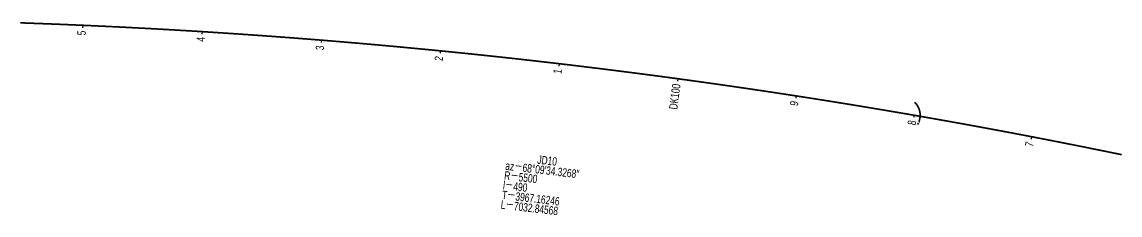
# Model space of a CAD drawing. Header units: millimetres. Extents: x 497834 to 621495, y 3353175 to 3430424.
# Drawn here: x 582056 to 582975, y 3399034 to 3399196 of the extents above; entities that cross this region are included whole.
import ezdxf

# ---------------------------------------------------------------- set-up
doc = ezdxf.new("R2010")
doc.units = ezdxf.units.MM
for name, color, linetype in [('DK改路中线', 7, 'Continuous'), ('dl2', 7, 'Continuous'), ('dl3', 7, 'Continuous'), ('沪乍杭打线-0.0-200.8段-施工系转设计系成果-2000坐标系-左线_曲线资料', 7, 'Continuous'), ('沪乍杭打线-0.0-200.8段-施工系转设计系成果-2000坐标系-左线_里程', 7, 'Continuous')]:
    doc.layers.add(name, color=color, linetype=linetype)
doc.styles.add('PM_LC', font='slromans.shx', dxfattribs={"width": 0.75, "bigfont": 'hztxt.shx'})
doc.styles.add('PM_QX', font='slromans.shx', dxfattribs={"width": 0.75, "bigfont": 'hztxt.shx'})

msp = doc.modelspace()

# ---------------------------------------------------------------- linework, layer by layer
at = {"layer": 'DK改路中线', "color": 3, "linetype": 'Continuous', "ltscale": 2, "flags": 128}
msp.add_lwpolyline([(582802.8722214054, 3399128.488491972, 0, 0, -0.308730569294557), (582806.2217965465, 3399111.911634399, 1.399999999999999, 1.399999999999999, 0), (582806.1338449104, 3399111.703327892, 1.399999999999999, 1.399999999999999, 0), (582805.4438524725, 3399110.069135276, 1.399999999999999, 1.399999999999999, 0), (582805.3998766544, 3399109.964982023, 1.399999999999999, 1.399999999999999, 0), (582806.2217965465, 3399111.911634399, 1.399999999999999, 1.399999999999999, 0.308730569294557), (582806.413979684, 3399112.389542763, 1.399999999999999, 1.399999999999999, 0), (582806.8136652871, 3399113.582772014, 1.399999999999999, 1.399999999999999, 0), (582807.0017311343, 3399114.299680407, 1.399999999999999, 1.399999999999999, 0), (582807.2392429836, 3399115.535452533, 1.399999999999999, 1.399999999999999, 0), (582807.3303347953, 3399116.270999057, 1.399999999999999, 1.399999999999999, 0), (582807.4014567096, 3399117.527377304, 1.399999999999999, 1.399999999999999, 0), (582807.3939574736, 3399118.268504937, 1.399999999999999, 1.399999999999999, 0), (582807.2974269354, 3399119.523186762, 1.399999999999999, 1.399999999999999, 0), (582807.1914697734, 3399120.256739409, 1.399999999999999, 1.399999999999999, 0), (582806.929000341, 3399121.487452382, 1.399999999999999, 1.399999999999999, 0), (582806.7264661472, 3399122.200408417, 1.399999999999999, 1.399999999999999, 0), (582806.3027170344, 3399123.385305592, 1.399999999999999, 1.399999999999999, 0), (582806.0072010861, 3399124.065009005, 1.399999999999999, 1.399999999999999, 0), (582805.4296944567, 3399125.183056732, 1.399999999999999, 1.399999999999999, 0), (582805.0464425917, 3399125.817441801, 1.399999999999999, 1.399999999999999, 0), (582804.3254300297, 3399126.848793104, 1.399999999999999, 1.399999999999999, 0), (582803.8612455266, 3399127.426598568, 1.399999999999999, 1.399999999999999, 0), (582803.009526054, 3399128.352945461, 1.399999999999999, 1.399999999999999, 0), (582802.8722214054, 3399128.488491972, 1.399999999999999, 1.399999999999999, 0), (582802.7449753715, 3399128.612502938, 1.399999999999999, 1.399999999999999, 0)], format="xyseb", dxfattribs=at)
at = {"layer": 'dl2', "color": 3, "linetype": 'Continuous', "ltscale": 2, "const_width": 1.399999999999999, "flags": 128}
msp.add_lwpolyline([(582976.0589501706, 3399084.807791585), (582975.0795935851, 3399085.009931829), (582974.8235492064, 3399085.062779662), (582974.1001015777, 3399085.211414453), (582973.1205616324, 3399085.412664287), (582972.1410216873, 3399085.613914122), (582971.1614817418, 3399085.815163955), (582970.1819417966, 3399086.016413788), (582969.9258496487, 3399086.069028797), (582969.2022670272, 3399086.217005879), (582968.2225445317, 3399086.417365136), (582967.2428220361, 3399086.617724393), (582966.2630995407, 3399086.818083649), (582965.2833770452, 3399087.018442906), (582965.0272373396, 3399087.070825046), (582964.3035203236, 3399087.218144297), (582963.3236160876, 3399087.417612812), (582962.3437118515, 3399087.617081325), (582961.3638076155, 3399087.81654984), (582960.3839033793, 3399088.016018354), (582960.1277163283, 3399088.068167583), (582959.4038655154, 3399088.214828882), (582958.4237803486, 3399088.413406488), (582957.4436951819, 3399088.611984094), (582956.4636100152, 3399088.810561701), (582955.4835248485, 3399089.009139308), (582955.2272906633, 3399089.061055584), (582954.5033066518, 3399089.207058807), (582953.5230413645, 3399089.404745341), (582952.542776077, 3399089.602431877), (582951.5625107897, 3399089.800118413), (582950.5822455023, 3399089.997804948), (582950.325964395, 3399090.049488227), (582949.6018477833, 3399090.194833253), (582948.6214031854, 3399090.391628554), (582947.6409585875, 3399090.588423854), (582946.6605139894, 3399090.785219155), (582945.6800693915, 3399090.982014457), (582945.4237415739, 3399091.033464695), (582944.6994929605, 3399091.178151406), (582943.7188698621, 3399091.374055309), (582942.7382467639, 3399091.569959213), (582941.7576236657, 3399091.765863115), (582940.7770005675, 3399091.961767019), (582940.5206262517, 3399092.012984177), (582939.7962462347, 3399092.157012451), (582938.8154454465, 3399092.352024795), (582937.8346446586, 3399092.547037138), (582936.8538438706, 3399092.742049482), (582935.8730430828, 3399092.937061825), (582935.6166224804, 3399092.988045862), (582934.8921116585, 3399093.131415579), (582933.9111339912, 3399093.325536203), (582932.930156324, 3399093.519656826), (582931.9491786566, 3399093.713777449), (582930.9682009893, 3399093.907898071), (582930.7117343129, 3399093.958648943), (582929.987093285, 3399094.101359987), (582929.0059395491, 3399094.294588729), (582928.0247858132, 3399094.487817472), (582927.0436320779, 3399094.681046213), (582926.0624783417, 3399094.874274955), (582925.8059658029, 3399094.92479262), (582925.0811951677, 3399095.066844872), (582924.0998661742, 3399095.259181573), (582923.1185371807, 3399095.451518274), (582922.1372081874, 3399095.643854975), (582921.1558791939, 3399095.836191677), (582920.8993210045, 3399095.886476093), (582920.1744213611, 3399096.027869433), (582919.1929179211, 3399096.219313936), (582918.211414481, 3399096.410758438), (582917.229911041, 3399096.602202939), (582916.2484076009, 3399096.793647441), (582915.9918039733, 3399096.843698568), (582915.2667759205, 3399096.984432881), (582914.2850988453, 3399097.174985027), (582913.3034217698, 3399097.365537169), (582912.321744694, 3399097.556089313), (582911.3400676186, 3399097.746641457), (582911.083418765, 3399097.796459254), (582910.358262902, 3399097.936534424), (582909.3764130024, 3399098.126194052), (582908.3945631029, 3399098.31585368), (582907.4127132032, 3399098.505513308), (582906.4308633036, 3399098.695172936), (582906.174169436, 3399098.744757363), (582905.4488863623, 3399098.884173272), (582904.4668644498, 3399099.072940229), (582903.4848425376, 3399099.261707185), (582902.5028206253, 3399099.450474141), (582901.5207987129, 3399099.639241097), (582901.2640600435, 3399099.688592111), (582900.5386503581, 3399099.827348646), (582899.5564572448, 3399100.015222773), (582898.5742641314, 3399100.203096902), (582897.592071018, 3399100.39097103), (582896.6098779045, 3399100.578845158), (582896.3530946458, 3399100.627962719), (582895.6275589481, 3399100.766059763), (582894.6451954454, 3399100.953040908), (582893.6628319429, 3399101.140022052), (582892.68046844, 3399101.327003197), (582891.6981049372, 3399101.513984342), (582891.441277301, 3399101.562868411), (582890.7156161912, 3399101.700305849), (582889.7330831109, 3399101.886393856), (582888.7505500306, 3399102.072481863), (582887.7680169505, 3399102.25856987), (582886.7854838701, 3399102.444657876), (582886.5286120691, 3399102.493308413), (582885.8028261464, 3399102.630086134), (582884.8201243004, 3399102.815280847), (582883.837422455, 3399103.000475563), (582882.8547206093, 3399103.185670278), (582881.8720187637, 3399103.370864994), (582881.61510301, 3399103.419281957), (582880.8891928741, 3399103.555399844), (582879.9063230751, 3399103.739701114), (582878.923453276, 3399103.924002385), (582877.9405834771, 3399104.108303654), (582876.9577136782, 3399104.292604925), (582876.7007541843, 3399104.340788277), (582875.9747204351, 3399104.476246218), (582874.9916834951, 3399104.659653892), (582874.008646555, 3399104.843061565), (582873.025609615, 3399105.026469237), (582872.042572675, 3399105.209876911), (582871.7855696536, 3399105.257826612), (582871.059412891, 3399105.392624495), (582870.0762096226, 3399105.57513842), (582869.0930063539, 3399105.757652344), (582868.1098030854, 3399105.940166269), (582867.1265998167, 3399106.122680194), (582866.86955348, 3399106.170396203), (582866.1432743043, 3399106.304533918), (582865.1599055197, 3399106.486153943), (582864.176536735, 3399106.667773968), (582863.1931679505, 3399106.849393993), (582862.2097991661, 3399107.031014017), (582861.9527097263, 3399107.078496296), (582861.2263087378, 3399107.211973732), (582860.2427752498, 3399107.392699706), (582859.2592417619, 3399107.573425682), (582858.275708274, 3399107.754151659), (582857.2921747861, 3399107.934877633), (582857.0350424561, 3399107.982126142), (582856.3085202548, 3399108.114943186), (582855.3248228764, 3399108.294774964), (582854.3411254982, 3399108.47460674), (582853.3574281198, 3399108.654438516), (582852.3737307414, 3399108.834270293), (582852.1165557338, 3399108.881284994), (582851.3899129201, 3399109.013441537), (582850.4060524643, 3399109.192378966), (582849.4221920085, 3399109.371316395), (582848.4383315528, 3399109.550253823), (582847.4544710969, 3399109.729191252), (582847.1972536242, 3399109.775972108), (582846.4704907985, 3399109.90746804), (582845.4864680783, 3399110.085510973), (582844.5024453581, 3399110.263553907), (582843.5184226378, 3399110.44159684), (582842.5343999177, 3399110.619639774), (582842.2771401926, 3399110.666186743), (582841.5502579557, 3399110.797021957), (582840.5660737844, 3399110.974170248), (582839.581889613, 3399111.151318539), (582838.5977054415, 3399111.32846683), (582837.6135212705, 3399111.50561512), (582837.3562195054, 3399111.551928168), (582836.6292184578, 3399111.682102553), (582835.6448736489, 3399111.858356055), (582834.6605288399, 3399112.034609556), (582833.6761840308, 3399112.210863058), (582832.6918392217, 3399112.38711656), (582832.4344956297, 3399112.433195647), (582831.7073763724, 3399112.562709096), (582830.7228717391, 3399112.738067664), (582829.7383671061, 3399112.91342623), (582828.7538624724, 3399113.088784797), (582827.7693578393, 3399113.264143364), (582827.5119726328, 3399113.309988451), (582826.7847357665, 3399113.438840859), (582825.8000721227, 3399113.613304345), (582824.815408479, 3399113.787767833), (582823.830744835, 3399113.962231322), (582822.8460811911, 3399114.136694808), (582822.588654583, 3399114.182305859), (582821.861300709, 3399114.310497115), (582820.8764788682, 3399114.484065379), (582819.8916570275, 3399114.657633643), (582818.9068351869, 3399114.831201907), (582817.9220133463, 3399115.00477017), (582817.6645455497, 3399115.050147147), (582816.9370752682, 3399115.177677148), (582815.9520960447, 3399115.350350044), (582814.9671168211, 3399115.523022941), (582813.9821375977, 3399115.695695837), (582812.9971583739, 3399115.868368734), (582812.7396496012, 3399115.913511602), (582812.0120635143, 3399116.040380239), (582811.0269277219, 3399116.212157625), (582810.0417919295, 3399116.383935012), (582809.0566561371, 3399116.555712398), (582808.0715203447, 3399116.727489785), (582807.8139708089, 3399116.772398503), (582807.0862695174, 3399116.898605675), (582806.1009779703, 3399117.069487409), (582805.1156864231, 3399117.240369144), (582804.1303948761, 3399117.411250878), (582803.145103329, 3399117.582132614), (582802.8875132432, 3399117.626807147), (582802.1596973485, 3399117.752352747), (582801.174250861, 3399117.922338688), (582800.1888043735, 3399118.09232463), (582799.2033578859, 3399118.262310572), (582798.2179113985, 3399118.432296512), (582797.9602809752, 3399118.476736825), (582797.232351079, 3399118.601620749), (582796.2467504654, 3399118.770710757), (582795.2611498521, 3399118.939800765), (582794.2755492387, 3399119.108890773), (582793.2899486253, 3399119.27798078), (582793.0322780777, 3399119.322186836), (582792.3042347813, 3399119.44640898), (582791.3184808564, 3399119.614602914), (582790.3327269314, 3399119.782796849), (582789.3469730066, 3399119.950990783), (582788.3612190818, 3399120.119184718), (582788.103508623, 3399120.163156478), (582787.3753525282, 3399120.286716741), (582786.3894461065, 3399120.454014463), (582785.403539685, 3399120.621312186), (582784.4176332632, 3399120.788609907), (582783.4317268417, 3399120.955907629), (582783.1739766847, 3399120.999645061), (582782.4457083931, 3399121.122543339), (582781.4596502896, 3399121.288944709), (582780.473592186, 3399121.455346082), (582779.4875340824, 3399121.621747452), (582778.5014759789, 3399121.788148824), (582778.2436863367, 3399121.831651889), (582777.5153064501, 3399121.95388808), (582776.5290974795, 3399122.119392964), (582775.542888509, 3399122.284897848), (582774.5566795386, 3399122.45040273), (582773.5704705681, 3399122.615907613), (582773.3126416537, 3399122.659176277), (582772.5841507742, 3399122.780750281), (582771.5977917518, 3399122.945358538), (582770.6114327289, 3399123.109966797), (582769.6250737066, 3399123.274575055), (582768.6387146839, 3399123.439183314), (582768.380846711, 3399123.48221754), (582767.6522454404, 3399123.603129255), (582766.665737181, 3399123.766840753), (582765.6792289219, 3399123.930552249), (582764.6927206625, 3399124.094263747), (582763.7062124033, 3399124.257975245), (582763.4483055845, 3399124.300774999), (582762.7195945249, 3399124.421024325), (582761.7329378442, 3399124.583838926), (582760.7462811634, 3399124.746653527), (582759.7596244827, 3399124.909468128), (582758.7729678019, 3399125.072282729), (582758.5150223506, 3399125.114847976), (582757.7862021044, 3399125.234434813), (582756.7993978176, 3399125.396352384), (582755.812593531, 3399125.558269954), (582754.825789244, 3399125.720187525), (582753.8389849573, 3399125.882105095), (582753.5810010865, 3399125.924435801), (582752.8520722559, 3399126.04336005), (582751.8651211787, 3399126.204380455), (582750.8781701013, 3399126.36540086), (582749.891219024, 3399126.526421266), (582748.9042679467, 3399126.687441672), (582748.6462458703, 3399126.7295378), (582747.9172090574, 3399126.847799364), (582746.9301120054, 3399127.007922472), (582745.9430149532, 3399127.168045579), (582744.9559179009, 3399127.328168687), (582743.9688208489, 3399127.488291795), (582743.7107607793, 3399127.530153312), (582742.9816165871, 3399127.647752091), (582741.9943743759, 3399127.806977769), (582741.0071321647, 3399127.966203447), (582740.0198899535, 3399128.125429125), (582739.0326477424, 3399128.284654802), (582738.7745498936, 3399128.326281674), (582738.0452989241, 3399128.443217572), (582737.0579123697, 3399128.601545687), (582736.0705258155, 3399128.759873804), (582735.0831392611, 3399128.918201919), (582734.0957527069, 3399129.076530035), (582733.8376172918, 3399129.117922229), (582733.1082601482, 3399129.234195145), (582732.1207300668, 3399129.391625569), (582731.1331999853, 3399129.549055993), (582730.1456699038, 3399129.706486416), (582729.1581398224, 3399129.86391684), (582728.899967055, 3399129.905074318), (582728.1705043394, 3399130.020684161), (582727.182831547, 3399130.177216762), (582726.1951587547, 3399130.333749363), (582725.2074859623, 3399130.490281964), (582724.2198131699, 3399130.646814566), (582723.9616032629, 3399130.687737297), (582723.2320355787, 3399130.802683969), (582722.2442208917, 3399130.958318618), (582721.2564062047, 3399131.113953267), (582720.2685915175, 3399131.269587916), (582719.2807768304, 3399131.425222565), (582719.0225299976, 3399131.465910516), (582718.2928579475, 3399131.580193921), (582717.3049021821, 3399131.734930489), (582716.3169464165, 3399131.889667058), (582715.3289906513, 3399132.044403625), (582714.341034886, 3399132.199140195), (582714.0827513407, 3399132.239593332), (582713.3529755275, 3399132.353213375), (582712.3648795004, 3399132.507051735), (582711.3767834732, 3399132.660890095), (582710.3886874459, 3399132.814728456), (582709.4005914188, 3399132.968566815), (582709.1422713747, 3399133.008785104), (582708.4123924017, 3399133.121741694), (582707.4241569292, 3399133.274681718), (582706.435921457, 3399133.427621741), (582705.4476859847, 3399133.580561767), (582704.4594505121, 3399133.733501792), (582704.2010941828, 3399133.7734852), (582703.4711126531, 3399133.88577824), (582702.4827385521, 3399134.037819802), (582701.4943644514, 3399134.189861364), (582700.5059903504, 3399134.341902926), (582699.5176162495, 3399134.493944489), (582699.2592238485, 3399134.533692985), (582698.5291403653, 3399134.645322383), (582697.5406284528, 3399134.796465357), (582696.55211654, 3399134.947608332), (582695.5636046276, 3399135.098751306), (582694.5750927151, 3399135.249894281), (582694.3166644562, 3399135.289407833), (582693.5864796225, 3399135.400373495), (582692.5978307155, 3399135.550617757), (582691.6091818082, 3399135.700862019), (582690.620532901, 3399135.85110628), (582689.6318839936, 3399136.001350543), (582689.3734200901, 3399136.040629116), (582688.64313451, 3399136.150930953), (582687.6543494252, 3399136.300276377), (582686.6655643404, 3399136.449621803), (582685.6767792556, 3399136.598967228), (582684.6879941708, 3399136.748312653), (582684.4294948364, 3399136.787356217), (582683.699109113, 3399136.896994134), (582682.7101886678, 3399137.045440601), (582681.7212682226, 3399137.193887065), (582680.7323477772, 3399137.34233353), (582679.743427332, 3399137.490779994), (582679.4848927804, 3399137.529588517), (582678.7544075173, 3399137.638562425), (582677.765352529, 3399137.786109807), (582676.7762975408, 3399137.93365719), (582675.7872425524, 3399138.081204572), (582674.798187564, 3399138.228751954), (582674.5396180089, 3399138.267325402), (582673.80903381, 3399138.375635212), (582672.8198450957, 3399138.522283389), (582671.8306563818, 3399138.668931566), (582670.8414676677, 3399138.815579743), (582669.8522789535, 3399138.962227922), (582669.5936746086, 3399139.000566263), (582668.8629920776, 3399139.108211883), (582667.8736704553, 3399139.253960735), (582666.8843488331, 3399139.399709586), (582665.8950272108, 3399139.545458437), (582664.9057055885, 3399139.691207289), (582664.6470666676, 3399139.729310495), (582663.9162864081, 3399139.836291837), (582662.9268326953, 3399139.981141241), (582661.9373789823, 3399140.125990647), (582660.9479252695, 3399140.270840051), (582659.9584715568, 3399140.415689457), (582659.6997982736, 3399140.453557495), (582658.9689208897, 3399140.559874469), (582657.9793359039, 3399140.703824307), (582656.9897509182, 3399140.847774146), (582656.0001659322, 3399140.991723985), (582655.0105809468, 3399141.135673823), (582654.7518735154, 3399141.173306663), (582654.0208996111, 3399141.278959182), (582653.0311841703, 3399141.422009336), (582652.0414687295, 3399141.56505949), (582651.0517532888, 3399141.708109643), (582650.0620378482, 3399141.851159797), (582649.8032964823, 3399141.888557406), (582649.0722266614, 3399141.993545382), (582648.0823815836, 3399142.135695732), (582647.0925365059, 3399142.277846082), (582646.1026914282, 3399142.419996433), (582645.1128463504, 3399142.562146782), (582644.854071264, 3399142.599309133), (582644.1229061307, 3399142.703632478), (582643.1329322341, 3399142.844882908), (582642.1429583374, 3399142.986133337), (582641.1529844407, 3399143.127383766), (582640.163010544, 3399143.268634195), (582639.9042019508, 3399143.305561255), (582639.1729421096, 3399143.409219884), (582638.182840212, 3399143.549570277), (582637.1927383144, 3399143.689920667), (582636.2026364169, 3399143.830271059), (582635.212534519, 3399143.97062145), (582634.9536926334, 3399144.00731319), (582634.2223386884, 3399144.110307017), (582633.2321096085, 3399144.249757254), (582632.2418805283, 3399144.389207492), (582631.2516514482, 3399144.528657731), (582630.2614223681, 3399144.668107969), (582630.0025474036, 3399144.704564357), (582629.2710999593, 3399144.806893294), (582628.2807445149, 3399144.945443264), (582627.2903890705, 3399145.083993233), (582626.3000336264, 3399145.222543203), (582625.309678182, 3399145.361093172), (582625.0507703527, 3399145.397314179), (582624.3192300134, 3399145.498978143), (582623.3287490236, 3399145.63662773), (582622.3382680335, 3399145.774277317), (582621.3477870434, 3399145.911926902), (582620.3573060535, 3399146.049576489), (582620.0983655733, 3399146.085562085), (582619.3667329437, 3399146.186560993), (582618.3761272265, 3399146.323310082), (582617.3855215096, 3399146.460059171), (582616.3949157925, 3399146.59680826), (582615.4043100753, 3399146.733557349), (582615.1453371586, 3399146.769307507), (582614.4136128433, 3399146.869641273), (582613.4228832178, 3399147.005489752), (582612.4321535925, 3399147.141338231), (582611.4414239668, 3399147.277186709), (582610.4506943413, 3399147.413035188), (582610.1916892017, 3399147.448549876), (582609.4598738053, 3399147.548218419), (582608.4690210902, 3399147.683166176), (582607.4781683751, 3399147.818113932), (582606.48731566, 3399147.953061689), (582605.4964629449, 3399148.088009445), (582605.2374257969, 3399148.123288636), (582604.6521205008, 3399148.202461546)], dxfattribs=at)
at = {"layer": 'dl3', "color": 3, "linetype": 'Continuous', "ltscale": 2, "const_width": 1.399999999999999, "flags": 128}
msp.add_lwpolyline([(582604.6521205008, 3399148.202461546), (582604.5055199241, 3399148.222291872), (582603.5145449382, 3399148.356338794), (582602.5235699525, 3399148.490385717), (582601.5325949666, 3399148.624432639), (582600.5416199807, 3399148.758479561), (582600.2825510381, 3399148.793523226), (582599.550555294, 3399148.891861071), (582598.5594588565, 3399149.025007049), (582597.5683624189, 3399149.158153027), (582596.5772659814, 3399149.291299004), (582595.5861695437, 3399149.424444982), (582595.3270690211, 3399149.459253091), (582594.5949840102, 3399149.556925467), (582593.60376694, 3399149.689170389), (582592.6125498697, 3399149.821415313), (582591.6213327997, 3399149.953660236), (582590.6301157293, 3399150.085905158), (582590.3709838403, 3399150.120477683), (582589.6388101683, 3399150.217484507), (582588.6474732845, 3399150.348828267), (582587.6561364008, 3399150.480172025), (582586.6647995171, 3399150.611515784), (582585.6734626334, 3399150.742859543), (582585.4142995926, 3399150.777196457), (582584.6820378639, 3399150.873537647), (582583.6905819861, 3399151.003980134), (582582.6991261084, 3399151.13442262), (582581.7076702304, 3399151.264865106), (582580.7162143525, 3399151.395307594), (582580.457020374, 3399151.429408866), (582579.7246711942, 3399151.525084345), (582578.7330971415, 3399151.654625451), (582577.7415230889, 3399151.784166557), (582576.749949036, 3399151.913707664), (582575.7583749836, 3399152.043248769), (582575.4991502818, 3399152.077114373), (582574.7667142557, 3399152.172124062), (582573.7750228477, 3399152.30076368), (582572.7833314397, 3399152.429403299), (582571.7916400318, 3399152.558042918), (582570.799948624, 3399152.686682537), (582570.540693413, 3399152.720312445), (582569.808171146, 3399152.814656262), (582568.8163632023, 3399152.942394287), (582567.8245552586, 3399153.070132312), (582566.832747315, 3399153.197870337), (582565.8409393715, 3399153.325608361), (582565.5816538656, 3399153.359002547), (582564.8490459633, 3399153.452680415), (582563.8571223036, 3399153.579516741), (582562.8651986439, 3399153.706353067), (582561.8732749843, 3399153.833189392), (582560.8813513247, 3399153.960025718), (582560.6220357382, 3399153.993184153), (582559.8893428058, 3399154.086195995), (582558.8973042499, 3399154.212130517), (582557.905265694, 3399154.338065037), (582556.9132271382, 3399154.463999559), (582555.9211885823, 3399154.58993408), (582555.6618431298, 3399154.622856737), (582554.9290657727, 3399154.715202477), (582553.9369131405, 3399154.84023509), (582552.9447605083, 3399154.965267703), (582551.952607876, 3399155.090300317), (582550.9604552437, 3399155.215332929), (582550.7010801393, 3399155.248019782), (582549.9682189635, 3399155.339699342), (582548.9759530746, 3399155.463829942), (582547.9836871861, 3399155.587960544), (582546.9914212974, 3399155.712091145), (582545.9991554089, 3399155.836221747), (582545.7397508671, 3399155.868672769), (582545.0068064778, 3399155.959686071), (582544.0144281527, 3399156.082914558), (582543.0220498279, 3399156.206143047), (582542.0296715025, 3399156.329371534), (582541.0372931778, 3399156.452600022), (582540.777859413, 3399156.484815185), (582540.044832416, 3399156.575162155), (582539.0523424748, 3399156.697488426), (582538.0598525339, 3399156.819814698), (582537.0673625926, 3399156.94214097), (582536.0748726514, 3399157.064467241), (582535.8154098782, 3399157.096446521), (582535.0823008792, 3399157.186127085), (582534.0897001422, 3399157.307551039), (582533.097099405, 3399157.428974993), (582532.1044986679, 3399157.550398948), (582531.111897931, 3399157.671822902), (582530.8524063635, 3399157.703566272), (582530.1192159686, 3399157.792580354), (582529.1265052559, 3399157.913101892), (582528.1337945431, 3399158.033623428), (582527.1410838304, 3399158.154144966), (582526.1483731178, 3399158.274666501), (582525.8888529708, 3399158.306173935), (582525.1555817857, 3399158.394521463), (582524.1627619178, 3399158.514140483), (582523.16994205, 3399158.633759503), (582522.1771221821, 3399158.753378523), (582521.1843023142, 3399158.872997543), (582520.9247538021, 3399158.904269015), (582520.1914024331, 3399158.991949914), (582519.1984742306, 3399159.110666317), (582518.205546028, 3399159.229382722), (582517.2126178254, 3399159.348099126), (582516.2196896229, 3399159.466815529), (582515.9601129604, 3399159.497851014), (582515.2266820132, 3399159.584865212), (582514.2336462964, 3399159.702678901), (582513.24061058, 3399159.820492591), (582512.2475748633, 3399159.938306282), (582511.2545391466, 3399160.056119971), (582510.9949345485, 3399160.086919443), (582510.261424629, 3399160.173266868), (582509.2682822191, 3399160.290177746), (582508.2751398094, 3399160.407088625), (582507.2819973992, 3399160.523999503), (582506.2888549896, 3399160.640910381), (582506.0292226695, 3399160.671473816), (582505.2956343844, 3399160.757154395), (582504.3023861019, 3399160.873162367), (582503.3091378196, 3399160.989170336), (582502.3158895369, 3399161.105178307), (582501.3226412544, 3399161.221186278), (582501.0629814278, 3399161.251513649), (582500.3293153836, 3399161.336527312), (582499.3359620488, 3399161.451632279), (582498.3426087147, 3399161.566737246), (582497.3492553805, 3399161.681842212), (582496.3559020464, 3399161.796947179), (582496.0962149277, 3399161.827038462), (582495.3624717296, 3399161.911385139), (582494.3690141648, 3399162.025587007), (582493.3755565997, 3399162.139788874), (582492.3820990347, 3399162.253990742), (582491.3886414698, 3399162.368192609), (582491.1289272738, 3399162.39804778), (582490.3951075289, 3399162.4817274), (582489.4015465542, 3399162.595026075), (582488.4079855796, 3399162.708324749), (582487.414424605, 3399162.821623423), (582486.4208636304, 3399162.934922097), (582486.1611225714, 3399162.964541133), (582485.427226886, 3399163.047553626), (582484.4335633229, 3399163.159949013), (582483.4398997596, 3399163.2723444), (582482.4462361963, 3399163.384739789), (582481.4525726329, 3399163.497135175), (582481.1928049263, 3399163.52651805), (582480.4588339071, 3399163.608863347), (582479.4650685764, 3399163.720355355), (582478.4713032458, 3399163.831847362), (582477.4775379152, 3399163.94333937), (582476.4837725846, 3399164.054831377), (582476.2239784446, 3399164.083978067), (582475.4899326976, 3399164.165656102), (582474.4960664212, 3399164.276244637), (582473.5022001443, 3399164.386833172), (582472.5083338678, 3399164.497421707), (582471.5144675911, 3399164.608010242), (582471.2546472325, 3399164.636920724), (582470.5205273647, 3399164.717931427), (582469.5265609635, 3399164.827616399), (582468.5325945622, 3399164.937301371), (582467.5386281608, 3399165.046986342), (582466.5446617594, 3399165.156671314), (582466.2848153969, 3399165.185345564), (582465.550622015, 3399165.265688869), (582464.5565563105, 3399165.374470186), (582463.562490606, 3399165.483251504), (582462.5684249013, 3399165.592032822), (582461.5743591968, 3399165.70081414), (582461.3144870454, 3399165.729252136), (582460.5802207564, 3399165.808927973), (582459.58605657, 3399165.916805547), (582458.5918923839, 3399166.024683121), (582457.5977281977, 3399166.132560694), (582456.6035640114, 3399166.240438268), (582456.3436662856, 3399166.268639984), (582455.6093276958, 3399166.347648292), (582454.6150658497, 3399166.454622033), (582453.6208040036, 3399166.561595774), (582452.6265421571, 3399166.668569514), (582451.6322803107, 3399166.775543254), (582451.3723572257, 3399166.803508669), (582450.6379469422, 3399166.881849379), (582449.6435882577, 3399166.987919198), (582448.6492295733, 3399167.093989017), (582447.6548708886, 3399167.200058836), (582446.6605122039, 3399167.306128654), (582446.4005639743, 3399167.333857745), (582445.666082604, 3399167.411530793), (582444.6716279029, 3399167.516696603), (582443.6771732018, 3399167.621862413), (582442.6827185007, 3399167.727028222), (582441.6882637996, 3399167.832194032), (582441.4282906404, 3399167.859686775), (582440.69373879, 3399167.936692097), (582439.6991888944, 3399168.04095381), (582438.7046389986, 3399168.145215524), (582437.7100891029, 3399168.249477237), (582436.7155392072, 3399168.353738951), (582436.4555413327, 3399168.380995325), (582435.7209196099, 3399168.457332856), (582434.7262753415, 3399168.560690388), (582433.7316310732, 3399168.664047919), (582432.7369868048, 3399168.76740545), (582431.7423425362, 3399168.870762982), (582431.4823201618, 3399168.897782964), (582430.7476291732, 3399168.973452642), (582429.752891354, 3399169.075905904), (582428.758153535, 3399169.178359167), (582427.7634157159, 3399169.280812432), (582426.7686778967, 3399169.383265697), (582426.5086312375, 3399169.410049263), (582425.7738715903, 3399169.485051024), (582424.7790410428, 3399169.586599934), (582423.784210495, 3399169.688148847), (582422.7893799475, 3399169.789697757), (582421.7945493995, 3399169.891246668), (582421.5344786702, 3399169.917793801), (582420.7996509718, 3399169.992127582), (582419.8047285178, 3399170.092772057), (582418.8098060635, 3399170.193416532), (582417.8148836094, 3399170.294061006), (582416.8199611553, 3399170.394705482), (582416.559866571, 3399170.421016159), (582415.8249714285, 3399170.494681898), (582414.8299578902, 3399170.594421854), (582413.8349443519, 3399170.694161809), (582412.8399308139, 3399170.793901764), (582411.8449172755, 3399170.893641719), (582411.584799051, 3399170.919715917), (582410.8498370717, 3399170.992713556), (582409.8547332718, 3399171.091548908), (582408.8596294716, 3399171.190384262), (582407.8645256716, 3399171.289219615), (582406.8694218715, 3399171.388054968), (582406.6092802219, 3399171.413892667), (582405.8742520134, 3399171.486222142), (582404.8790587736, 3399171.584152812), (582403.8838655343, 3399171.682083482), (582402.8886722948, 3399171.780014151), (582401.8934790554, 3399171.877944821), (582401.6333141958, 3399171.903545998), (582400.8982203653, 3399171.97520725), (582399.9029385089, 3399172.072233155), (582398.9076566524, 3399172.169259061), (582397.912374796, 3399172.266284967), (582396.9170929395, 3399172.363310871), (582396.656905085, 3399172.388675507), (582395.9217462403, 3399172.459668477), (582394.9263765893, 3399172.555789538), (582393.9310069386, 3399172.651910598), (582392.9356372877, 3399172.748031658), (582391.9402676368, 3399172.844152719), (582391.6800570025, 3399172.869280794), (582390.9448337505, 3399172.939605421), (582389.9493771279, 3399173.034821558), (582388.9539205055, 3399173.130037693), (582387.9584638829, 3399173.22525383), (582386.9630072603, 3399173.320469966), (582386.7027740609, 3399173.345361457), (582385.9674870099, 3399173.415017687), (582384.9719442382, 3399173.50932882), (582383.9764014665, 3399173.603639953), (582382.980858695, 3399173.697951086), (582381.9853159235, 3399173.79226222), (582381.7250603742, 3399173.816917108), (582380.9897101314, 3399173.885904879), (582379.9940820336, 3399173.979310932), (582378.9984539356, 3399174.072716984), (582378.0028258377, 3399174.166123037), (582377.0071977398, 3399174.259529089), (582376.7469200561, 3399174.283947354), (582376.0115072294, 3399174.35226661), (582375.0157946281, 3399174.444767504), (582374.0200820267, 3399174.537268399), (582373.0243694253, 3399174.629769293), (582372.0286568239, 3399174.722270188), (582371.7683572207, 3399174.746451811), (582371.0328824178, 3399174.814102496), (582370.0370861359, 3399174.905698155), (582369.041289854, 3399174.997293815), (582368.0454935723, 3399175.088889474), (582367.0496972901, 3399175.180485134), (582366.7893759826, 3399175.204430094), (582366.0538398114, 3399175.271412151), (582365.0579606718, 3399175.362102501), (582364.0620815326, 3399175.45279285), (582363.0662023929, 3399175.5434832), (582362.0703232535, 3399175.634173551), (582361.8099804566, 3399175.657881828), (582361.074383525, 3399175.724195202), (582360.078422351, 3399175.813980166), (582359.082461177, 3399175.90376513), (582358.0865000029, 3399175.993550095), (582357.0905388289, 3399176.083335059), (582356.8301747581, 3399176.106806637), (582356.0945176737, 3399176.17245127), (582355.0984752885, 3399176.261330775), (582354.102432903, 3399176.350210281), (582353.1063905176, 3399176.439089786), (582352.1103481322, 3399176.527969292), (582351.8499630026, 3399176.551204149), (582351.1142463736, 3399176.616179988), (582350.1181236, 3399176.704153961), (582349.1220008264, 3399176.792127934), (582348.1258780528, 3399176.880101906), (582347.1297552789, 3399176.968075879), (582346.869349306, 3399176.991073996), (582346.1335737404, 3399177.055380989), (582345.1373714018, 3399177.142449356), (582344.1411690632, 3399177.229517724), (582343.1449667246, 3399177.316586091), (582342.148764386, 3399177.403654458), (582341.8883377843, 3399177.426415816), (582341.1525038905, 3399177.490053909), (582340.1562228099, 3399177.576216599), (582339.15994173, 3399177.662379289), (582338.1636606493, 3399177.748541978), (582337.167379569, 3399177.834704668), (582336.9069325547, 3399177.857229251), (582336.17104094, 3399177.920198389), (582335.1746819414, 3399178.00545533), (582334.1783229428, 3399178.090712271), (582333.1819639443, 3399178.175969212), (582332.1856049458, 3399178.261226154), (582331.9251377332, 3399178.283513942), (582331.1891890065, 3399178.345814074), (582330.192752913, 3399178.430165197), (582329.1963168196, 3399178.514516318), (582328.1998807262, 3399178.598867441), (582327.2034446328, 3399178.683218563), (582326.942957438, 3399178.705269537), (582326.2069522069, 3399178.766900611), (582325.2104398421, 3399178.850345844), (582324.2139274774, 3399178.933791077), (582323.2174151128, 3399179.017236312), (582322.2209027479, 3399179.100681544), (582321.960395786, 3399179.122495687), (582321.2243346588, 3399179.183457653), (582320.2277468464, 3399179.265996929), (582319.231159034, 3399179.348536204), (582318.2345712214, 3399179.431075479), (582317.2379834088, 3399179.513614755), (582316.977456895, 3399179.53519205), (582316.2413404804, 3399179.595484856), (582315.2446780436, 3399179.677118107), (582314.2480156072, 3399179.758751355), (582313.2513531705, 3399179.840384605), (582312.2546907339, 3399179.922017854), (582311.9941448835, 3399179.943358283), (582311.2579737896, 3399180.002981879), (582310.2612375525, 3399180.083709035), (582309.2645013154, 3399180.164436192), (582308.2677650782, 3399180.245163348), (582307.2710288414, 3399180.325890502), (582307.0104638699, 3399180.346994049), (582306.2742387049, 3399180.405948385), (582305.2774294912, 3399180.485769381), (582304.2806202774, 3399180.565590377), (582303.2838110636, 3399180.645411373), (582302.28700185, 3399180.725232369), (582302.0264179724, 3399180.746099013), (582301.2901393455, 3399180.804384041), (582300.2932579786, 3399180.883298811), (582299.2963766122, 3399180.962213582), (582298.2994952454, 3399181.04112835), (582297.3026138789, 3399181.12004312), (582297.0420113109, 3399181.140672848), (582296.3056798298, 3399181.198288518), (582295.3087271343, 3399181.276296996), (582294.3117744385, 3399181.354305475), (582293.3148217429, 3399181.432313953), (582292.3178690473, 3399181.510322431), (582292.0572480045, 3399181.530715225), (582291.3208642778, 3399181.587661491), (582290.3238410772, 3399181.664763613), (582289.3268178764, 3399181.741865736), (582288.3297946757, 3399181.818967858), (582287.3327714747, 3399181.89606998), (582287.0721321725, 3399181.916225823), (582286.3356968092, 3399181.972502637), (582285.3386039273, 3399182.048698339), (582284.3415110456, 3399182.124894042), (582283.344418164, 3399182.201089745), (582282.347325282, 3399182.277285448), (582282.0866679355, 3399182.297204323), (582281.3501815436, 3399182.352811639), (582280.3530198048, 3399182.428100859), (582279.355858066, 3399182.503390079), (582278.3586963273, 3399182.5786793), (582277.3615345886, 3399182.653968519), (582277.1008594132, 3399182.673650413), (582276.3643226017, 3399182.728588182), (582275.36709283, 3399182.802970857), (582274.3698630583, 3399182.877353533), (582273.3726332868, 3399182.951736208), (582272.375403515, 3399183.026118884), (582272.1147107263, 3399183.045563777), (582271.378124104, 3399183.099831955), (582270.3808271235, 3399183.173308025), (582269.3835301432, 3399183.246784094), (582268.3862331626, 3399183.320260163), (582267.3889361823, 3399183.393736232), (582267.1282259957, 3399183.412944111), (582266.3915901711, 3399183.466542652), (582265.3942268061, 3399183.539112055), (582264.3968634412, 3399183.611681457), (582263.3995000761, 3399183.684250859), (582262.402136711, 3399183.756820262), (582262.1414093425, 3399183.77579111), (582261.4047249244, 3399183.82871997), (582260.4072959991, 3399183.900382646), (582259.4098670739, 3399183.972045321), (582258.4124381485, 3399184.043707998), (582257.4150092233, 3399184.115370672), (582257.1542648878, 3399184.134104475), (582256.4175324851, 3399184.18636361), (582255.420038824, 3399184.257119499), (582254.4225451627, 3399184.327875389), (582253.4250515015, 3399184.398631278), (582252.4275578404, 3399184.469387167), (582252.1667967535, 3399184.487883909), (582251.4300169753, 3399184.539473276), (582250.4324594024, 3399184.609322321), (582249.4349018296, 3399184.679171365), (582248.4373442568, 3399184.74902041), (582247.4397866841, 3399184.818869454), (582247.1790090618, 3399184.83712912), (582246.4421825163, 3399184.888048675), (582245.4445618563, 3399184.956990818), (582244.4469411965, 3399185.02593296), (582243.4493205366, 3399185.094875103), (582242.4516998768, 3399185.163817247), (582242.190905934, 3399185.18183982), (582241.4540332307, 3399185.232089521), (582240.4563503081, 3399185.300124704), (582239.458667386, 3399185.368159887), (582238.460984463, 3399185.43619507), (582237.4633015405, 3399185.504230252), (582237.2024914931, 3399185.522015722), (582236.4655732408, 3399185.571595528), (582235.4678288802, 3399185.638723695), (582234.4700845196, 3399185.705851863), (582233.4723401589, 3399185.77298003), (582232.4745957983, 3399185.840108198), (582232.2137698617, 3399185.857656548), (582231.4768066696, 3399185.906566416), (582230.4790016954, 3399185.972787512), (582229.4811967212, 3399186.039008609), (582228.4833917471, 3399186.105229706), (582227.485586773, 3399186.171450802), (582227.224745163, 3399186.188762018), (582226.4877376397, 3399186.237001909), (582225.4898728767, 3399186.302315879), (582224.4920081137, 3399186.36762985), (582223.4941433507, 3399186.432943821), (582222.4962785877, 3399186.498257791), (582222.2354215197, 3399186.515331859), (582221.4983702746, 3399186.562901732), (582220.5004465474, 3399186.627308524), (582219.5025228203, 3399186.691715314), (582218.5045990931, 3399186.756122105), (582217.506675366, 3399186.820528896), (582217.2458030554, 3399186.837365802), (582216.5087086979, 3399186.884265618), (582215.5107268312, 3399186.947765175), (582214.5127449643, 3399187.011264733), (582213.5147630977, 3399187.074764291), (582212.5167812312, 3399187.138263849), (582212.255893894, 3399187.154863581), (582211.5187570327, 3399187.201093299), (582210.5207178514, 3399187.263685572), (582209.5226786701, 3399187.326277844), (582208.5246394888, 3399187.388870117), (582207.5266003076, 3399187.451462389), (582207.2656981593, 3399187.467824932), (582206.5285194035, 3399187.513384515), (582205.5304237325, 3399187.575069452), (582204.5323280613, 3399187.636754386), (582203.5342323901, 3399187.698439322), (582202.5361367189, 3399187.760124257), (582202.2752199755, 3399187.776249597), (582201.5379999346, 3399187.821139008), (582200.5398485984, 3399187.881916556), (582199.5416972623, 3399187.942694102), (582198.5435459261, 3399188.003471648), (582197.54539459, 3399188.064249196), (582197.2844634668, 3399188.080137321), (582196.5472027499, 3399188.124356522), (582195.5489965738, 3399188.18422663), (582194.5507903976, 3399188.244096739), (582193.5525842214, 3399188.303966848), (582192.5543780454, 3399188.363836956), (582192.293432758, 3399188.379487855), (582191.5561319743, 3399188.423036807), (582190.5578717832, 3399188.481999428), (582189.559611592, 3399188.540962049), (582188.5613514008, 3399188.59992467), (582187.5630912096, 3399188.65888729), (582187.3021319738, 3399188.674300948), (582186.5647917329, 3399188.717179618), (582185.5664783516, 3399188.775234701), (582184.5681649704, 3399188.833289785), (582183.5698515893, 3399188.891344869), (582182.5715382079, 3399188.949399954), (582182.3105652393, 3399188.964576357), (582181.5731861505, 3399189.006784709), (582180.5748204043, 3399189.063932208), (582179.5764546582, 3399189.121079707), (582178.5780889118, 3399189.178227207), (582177.5797231655, 3399189.235374707), (582177.3187366797, 3399189.250313847), (582176.5813193526, 3399189.291851842), (582175.5829020665, 3399189.348091709), (582174.5844847804, 3399189.404331577), (582173.5860674944, 3399189.460571445), (582172.5876502082, 3399189.516811313), (582172.3266504214, 3399189.531513175), (582171.5891954646, 3399189.572380783), (582170.5907274637, 3399189.627712971), (582169.5922594629, 3399189.68304516), (582168.5937914621, 3399189.738377349), (582167.5953234612, 3399189.793709539), (582167.3343105885, 3399189.808174112), (582166.5968186124, 3399189.848371295), (582165.5983007222, 3399189.902795762), (582164.5997828316, 3399189.957220226), (582163.6012649412, 3399190.011644692), (582162.6027470506, 3399190.066069157), (582162.3417213082, 3399190.08029643), (582161.6041929219, 3399190.119823157), (582160.605625967, 3399190.173339853), (582159.6070590123, 3399190.22685655), (582158.6084920575, 3399190.280373245), (582157.6099251029, 3399190.333889943), (582157.3488867062, 3399190.347879903), (582156.611322519, 3399190.386736139), (582155.6127073253, 3399190.439345023), (582154.6140921314, 3399190.491953906), (582153.6154769376, 3399190.544562789), (582152.6168617439, 3399190.597171672), (582152.3558109087, 3399190.610924311), (582151.6182115306, 3399190.649110024), (582150.619548923, 3399190.700811051), (582149.6208863154, 3399190.752512077), (582148.6222237077, 3399190.804213104), (582147.6235611001, 3399190.85591413), (582147.3624980428, 3399190.869429434), (582146.6248640829, 3399190.906944594), (582145.626154887, 3399190.957737721), (582144.6274456908, 3399191.008530847), (582143.6287364949, 3399191.059323975), (582142.6300272989, 3399191.110117103), (582142.3689522344, 3399191.12339506), (582141.6312843027, 3399191.160239634), (582140.6325293438, 3399191.21012482), (582139.633774385, 3399191.260010007), (582138.6350194257, 3399191.309895191), (582137.6362644664, 3399191.359780377), (582137.3751776111, 3399191.372820979), (582136.637476317, 3399191.408994937), (582135.6386764204, 3399191.457972142), (582134.6398765236, 3399191.506949344), (582133.6410766271, 3399191.555926547), (582132.6422767304, 3399191.60490375), (582132.3811782995, 3399191.617706986), (582131.643444253, 3399191.653210298), (582130.6446002442, 3399191.701279479), (582129.6457562353, 3399191.749348657), (582128.6469122266, 3399191.797417838), (582127.6480682177, 3399191.845487017), (582127.3869584275, 3399191.858052877), (582126.6491922379, 3399191.892885513), (582125.6503049424, 3399191.94004663), (582124.651417647, 3399191.987207746), (582123.6525303518, 3399192.034368863), (582122.653643056, 3399192.08152998), (582122.3925221222, 3399192.093858453), (582121.6547243993, 3399192.128020384), (582120.6557946427, 3399192.174273399), (582119.656864886, 3399192.220526415), (582118.6579351296, 3399192.26677943), (582117.659005373, 3399192.313032445), (582117.3978735114, 3399192.325123522), (582116.6600448648, 3399192.358614719), (582115.6610734727, 3399192.403959594), (582114.6621020806, 3399192.449304469), (582113.6631306885, 3399192.494649344), (582112.6641592964, 3399192.539994219), (582112.4030167228, 3399192.551847889), (582111.6651577625, 3399192.584668325), (582110.6661455604, 3399192.629105022), (582109.6671333584, 3399192.673541719), (582108.6681211562, 3399192.717978419), (582107.669108954, 3399192.762415115), (582107.4079558844, 3399192.77403137), (582106.6700672201, 3399192.806181016), (582105.6710150338, 3399192.849709499), (582104.6719628475, 3399192.893237982), (582103.672910661, 3399192.936766466), (582102.6738584745, 3399192.980294949), (582102.4126951243, 3399192.991673779), (582101.674777366, 3399193.023152609), (582100.675686021, 3399193.065772842), (582099.676594676, 3399193.108393076), (582098.677503331, 3399193.151013309), (582097.678411986, 3399193.193633542), (582097.4172385711, 3399193.204774937), (582096.6792923287, 3399193.235582925), (582095.6801626506, 3399193.277294874), (582094.6810329725, 3399193.31900682), (582093.6819032946, 3399193.360718768), (582092.6827736165, 3399193.402430717), (582092.4215903532, 3399193.413334668), (582091.6836162362, 3399193.443471788), (582090.6844490509, 3399193.484275417), (582089.6852818658, 3399193.525079043), (582088.6861146806, 3399193.565882671), (582087.6869474954, 3399193.606686299), (582087.4257545993, 3399193.617352799), (582086.6877532178, 3399193.646819027), (582085.6885493511, 3399193.6867143), (582084.6893454844, 3399193.726609575), (582083.6901416178, 3399193.766504849), (582082.6909377511, 3399193.806400123), (582082.4297354382, 3399193.816829164), (582081.6917074019, 3399193.845624472), (582080.6924676796, 3399193.88461136), (582079.6932279575, 3399193.923598247), (582078.693988235, 3399193.962585135), (582077.6947485128, 3399194.001572023), (582077.4335369987, 3399194.011763595), (582076.6954829178, 3399194.039887961), (582075.6962081656, 3399194.077966429), (582074.6969334135, 3399194.116044898), (582073.6976586614, 3399194.154123367), (582072.6983839094, 3399194.192201835), (582072.4371634104, 3399194.202155932), (582071.6990838946, 3399194.229609332), (582070.6997749383, 3399194.26677935), (582069.7004659822, 3399194.303949368), (582068.7011570261, 3399194.341119387), (582067.70184807, 3399194.378289405), (582067.4406188017, 3399194.388006017), (582066.7025144611, 3399194.414788428), (582065.703172127, 3399194.451049965), (582064.7038297928, 3399194.487311503), (582063.7044874587, 3399194.52357304), (582062.7051451246, 3399194.559834579), (582062.4439073029, 3399194.569313697), (582061.7057787476, 3399194.595425097), (582060.7064038612, 3399194.630778124), (582059.7070289748, 3399194.66613115), (582058.7076540884, 3399194.701484177), (582057.708279202, 3399194.736837204), (582057.4470330433, 3399194.746078824), (582056.708880883, 3399194.77151919), (582055.7094742703, 3399194.805963676), (582054.7100676579, 3399194.840408163)], dxfattribs=at)
at = {"layer": '沪乍杭打线-0.0-200.8段-施工系转设计系成果-2000坐标系-左线_里程', "color": 5, "linetype": 'Continuous', "ltscale": 2}
for p, q in [((582106.8178902186, 3399192.799977383), (582106.7301395986, 3399190.801903352)), ((582206.676201743, 3399187.504494569), (582206.5521388855, 3399185.508346175)), ((582306.4217315732, 3399180.394375187), (582306.26139749, 3399178.400812302)), ((582406.0215066634, 3399171.471969645), (582405.8249543568, 3399169.481651282)), ((582505.4426021505, 3399160.740227434), (582505.2098965946, 3399158.753811536)), ((582604.6521522374, 3399148.202696167), (582604.3833703581, 3399146.220839386)), ((582703.6173610578, 3399133.863520394), (582703.312591707, 3399131.886877876)), ((582802.3055135179, 3399117.727440241), (582801.9648574437, 3399115.756665409)), ((582900.6839861113, 3399099.799789839), (582900.3075559248, 3399097.835534174))]:
    msp.add_line(p, q, dxfattribs=at)

# ---------------------------------------------------------------- texts
at = {"layer": '沪乍杭打线-0.0-200.8段-施工系转设计系成果-2000坐标系-左线_曲线资料', "color": 5, "style": 'PM_QX', "width": 0.75}
msp.add_text('JD10', height=7, rotation=353.3270121143352, dxfattribs=at).set_placement((582486.8292305365, 3399077.365055794))
at = {"layer": '沪乍杭打线-0.0-200.8段-施工系转设计系成果-2000坐标系-左线_曲线资料', "color": 5, "insert": (582460.8535037565, 3399079.229463699), "char_height": 7, "attachment_point": 1, "rotation": 353.3270121143352, "line_spacing_factor": 0.7, "style": 'PM_QX'}
msp.add_mtext('\\W0.750000;az－68°09′34.3268″\\PR－5500\\Pl－490\\PT－3967.16246\\PL－7032.84568', dxfattribs=at)
at = {"layer": '沪乍杭打线-0.0-200.8段-施工系转设计系成果-2000坐标系-左线_里程', "color": 2, "style": 'PM_LC', "width": 0.75}
for s, rotation, p in [('5', 87.48532266237035, (582109.2466412565, 3399184.28521559)), ('4', 86.44357765760046, (582208.9497454925, 3399178.946983318)), ('3', 85.40183265283068, (582308.5393164654, 3399171.796943349)), ('2', 84.36008764806081, (582407.9824326847, 3399162.837459286)), ('1', 83.31834264329095, (582507.2462210744, 3399152.07149288)), ('DK100', 82.27659763852111, (582604.133687514, 3399122.156088478)), ('9', 81.23485263375132, (582705.104629309, 3399125.134944728)), ('8', 80.19310762898145, (582803.6338427709, 3399108.973267443)), ('7', 79.15136262421159, (582901.8529372578, 3399091.022913788))]:
    msp.add_text(s, height=7, rotation=rotation, dxfattribs=at).set_placement(p)

doc.saveas('drawing.dxf')
